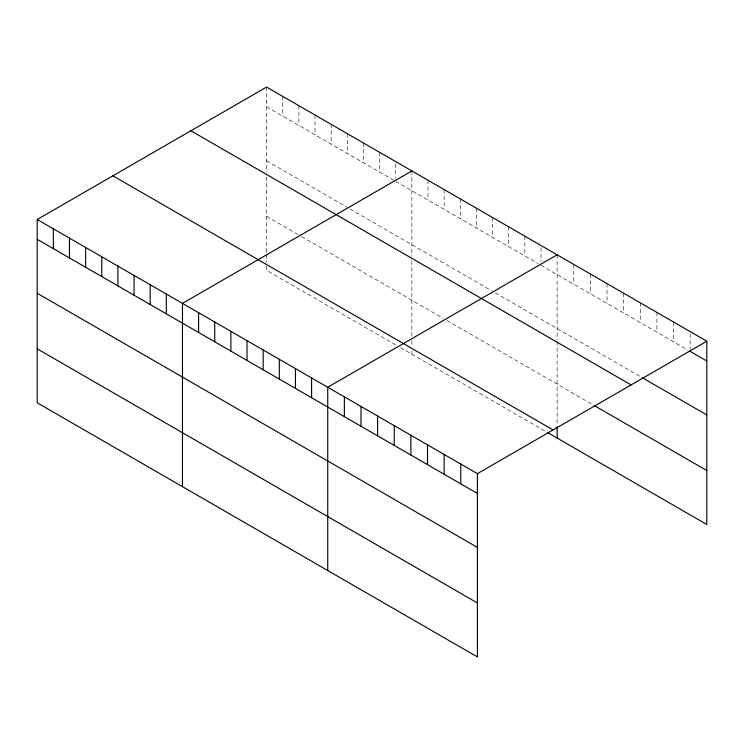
<?xml version="1.0" encoding="UTF-8"?>
<svg xmlns="http://www.w3.org/2000/svg" width="744" height="744" viewBox="0 0 744 744"><rect width="100%" height="100%" fill="white"/><g stroke="black" fill="none" stroke-linecap="round" stroke-linejoin="round"><path stroke-width="0.56" stroke-dasharray="3.72 2.79" d="M266.603 106.848L393.827 180.308M395.724 181.406L538.144 263.627M540.99 265.273L688.209 350.266M266.603 160.806L347.308 207.399M350.154 209.045L491.626 290.718M495.42 292.913L640.277 376.548M266.603 216.392L298.883 235.03M301.729 236.666L443.201 318.348M446.995 320.543L593.331 405.024M395.724 344.891L266.603 270.342L266.603 263.599M400.477 347.634L546.691 432.05M690.172 333.814L690.172 349.196M673.543 322.012L673.543 341.794M656.915 312.415L656.915 332.196M640.277 302.808L640.277 322.589M623.649 293.21L623.649 312.992M607.02 283.613L607.02 303.394M590.392 274.006L590.392 293.787M573.764 264.408L573.764 284.189M557.135 254.801L557.135 340.12M557.135 341.273L557.135 424.592M540.99 247.687L540.99 261.972M524.855 236.164L524.855 255.955M508.71 226.846L508.71 246.636M492.575 217.527L492.575 237.317M476.43 208.208L476.43 227.999M460.294 198.89L460.294 218.68M444.149 189.571L444.149 209.362M428.005 180.253L428.005 200.043M411.869 170.934L411.869 256.252M411.869 260.884L411.869 336.223M411.869 340.724L411.869 346.341M411.869 350.833L411.869 354.209M395.724 163.82L395.724 178.104M379.589 152.297L379.589 172.078M363.444 142.978L363.444 162.759M347.308 133.66L347.308 153.441M331.164 124.341L331.164 144.122M315.028 115.022L315.028 134.803M298.883 105.704L298.883 125.485M282.748 96.385L282.748 116.166M266.603 87.067L266.603 172.385M266.603 177.016L266.603 253.481M266.603 254.606L266.603 262.474"/><path stroke-width="1.12" d="M37.2 219.517L477.397 473.658L477.397 656.933L37.2 402.783L37.2 219.517L266.603 87.067L706.8 341.217L706.8 524.483L547.64 432.599M411.869 170.934L182.466 303.385L182.466 486.65M557.135 254.801L327.732 387.252L327.732 570.518M477.397 473.658L706.8 341.217M690.172 351.401L706.8 360.998M642.239 377.673L706.8 414.947M190.901 130.777L631.098 384.918M594.307 405.582L706.8 470.534M112.902 175.807L553.099 429.958M37.2 239.298L477.397 493.439M37.2 293.248L477.397 547.389M37.2 348.834L477.397 602.975M557.135 426.833L557.135 438.077M460.769 464.061L460.769 483.842M444.14 454.454L444.14 474.244M427.512 444.856L427.512 464.637M410.874 435.259L410.874 455.04M394.246 425.652L394.246 445.433M377.617 416.054L377.617 435.835M360.989 406.457L360.989 426.238M344.36 396.85L344.36 416.631M311.587 377.933L311.587 397.714M295.452 368.615L295.452 388.396M279.307 359.296L279.307 379.077M263.171 349.978L263.171 369.759M247.027 340.659L247.027 360.44M230.891 331.34L230.891 351.122M214.746 322.022L214.746 341.803M198.602 312.703L198.602 332.484M166.321 294.066L166.321 313.847M150.186 284.747L150.186 304.529M134.041 275.429L134.041 295.21M117.905 266.11L117.905 285.891M101.761 256.792L101.761 276.573M85.625 247.473L85.625 267.254M69.48 238.154L69.48 257.936M53.345 228.836L53.345 248.617"/></g></svg>
